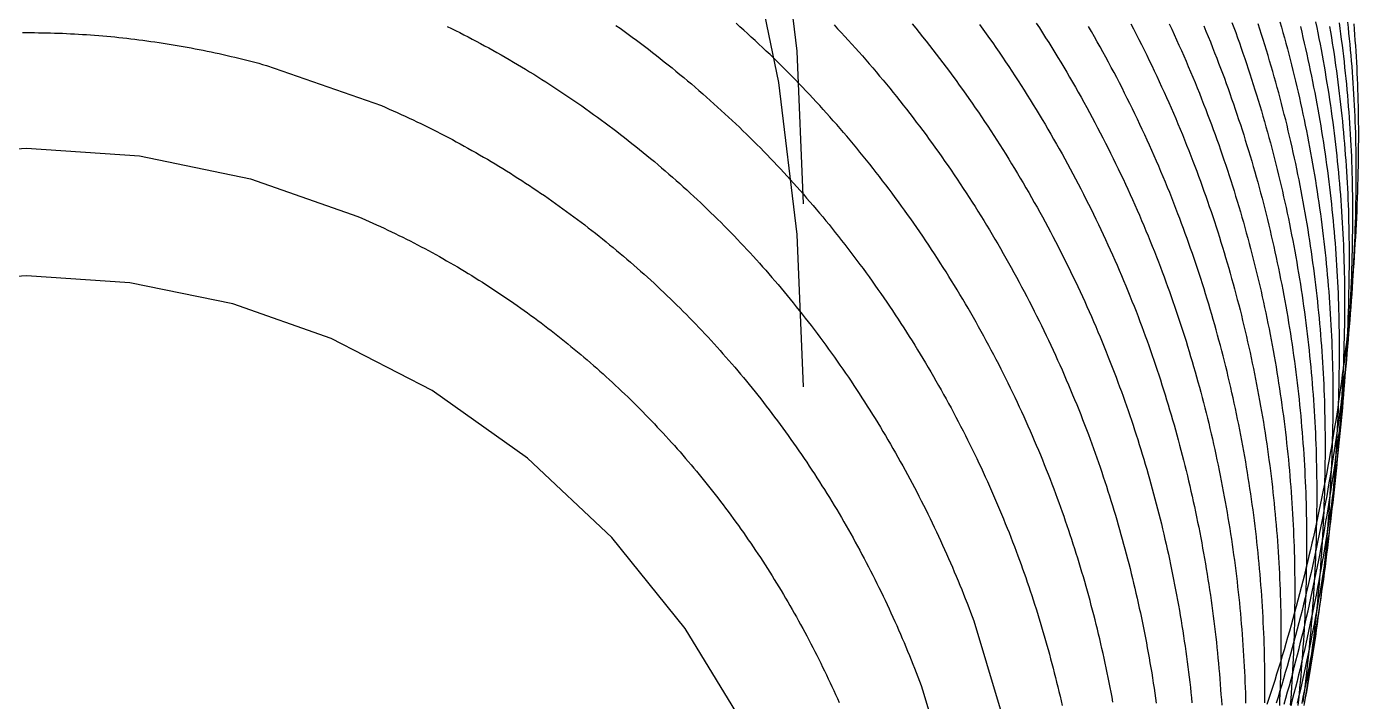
# Model space of a CAD drawing. Extents: x -772 to 772, y -315 to 2086.
# Drawn here: x 0 to 772, y 481 to 872 of the extents above; entities that cross this region are included whole.
import ezdxf

# ---------------------------------------------------------------- set-up
doc = ezdxf.new("R2010")
doc.units = 0

msp = doc.modelspace()

# ---------------------------------------------------------------- linework, layer by layer
at = {"layer": 'LAY0', "color": 2}
for points in [[(435.767, 946.285), (446.442, 858.174), (450, 769.754)], [(418.404, 924.359), (435.768, 840.083), (446.442, 751.972), (450, 663.555)], [(243.786, 872.599), (246.192, 871.412), (248.597, 870.211), (251.001, 868.996), (253.403, 867.767), (255.805, 866.525), (258.204, 865.269), (260.602, 864), (262.998, 862.716), (265.391, 861.42), (267.783, 860.11), (270.171, 858.787), (272.558, 857.45), (274.941, 856.1), (277.321, 854.738), (279.698, 853.362), (282.071, 851.973), (284.441, 850.571), (286.807, 849.157), (289.17, 847.73), (291.528, 846.29), (293.881, 844.838), (296.231, 843.374), (298.575, 841.897), (300.915, 840.408), (303.25, 838.907), (305.58, 837.394), (307.904, 835.869), (310.223, 834.332), (312.536, 832.783), (314.843, 831.223), (317.144, 829.652), (319.439, 828.069), (321.728, 826.475), (324.01, 824.869), (326.285, 823.253), (328.554, 821.626), (330.815, 819.988), (333.069, 818.339), (335.316, 816.68), (337.555, 815.011), (339.787, 813.331), (342.011, 811.641), (344.227, 809.941), (346.434, 808.231), (348.633, 806.511), (350.824, 804.782), (353.006, 803.043), (355.18, 801.295), (357.344, 799.538), (359.499, 797.771), (361.645, 795.996), (363.782, 794.212), (365.909, 792.419), (368.027, 790.618), (370.135, 788.808), (372.232, 786.99), (374.32, 785.164), (376.398, 783.33), (378.465, 781.489), (380.522, 779.639), (382.568, 777.782), (384.603, 775.918), (386.628, 774.047), (388.641, 772.168), (390.643, 770.283), (392.635, 768.391), (394.614, 766.492), (396.583, 764.587), (398.539, 762.676), (400.485, 760.758), (402.418, 758.835), (404.339, 756.906), (406.249, 754.971), (408.146, 753.03), (410.031, 751.084), (411.903, 749.133), (413.764, 747.177), (415.611, 745.216), (417.447, 743.251), (419.273, 741.276), (421.095, 739.288), (422.912, 737.287), (424.724, 735.272), (426.532, 733.244), (428.335, 731.203), (430.133, 729.149), (431.925, 727.081), (433.712, 725.001), (435.494, 722.909), (437.269, 720.803), (439.039, 718.685), (440.803, 716.555), (442.561, 714.413), (444.313, 712.258), (446.058, 710.092), (447.797, 707.913), (449.529, 705.723), (451.254, 703.522), (452.972, 701.309), (454.683, 699.084), (456.387, 696.849), (458.084, 694.602), (459.773, 692.345), (461.454, 690.077), (463.128, 687.798), (464.794, 685.509), (466.451, 683.21), (468.101, 680.901), (469.742, 678.581), (471.375, 676.252), (472.999, 673.913), (474.615, 671.565), (476.221, 669.208), (477.819, 666.841), (479.408, 664.465), (480.988, 662.081), (482.558, 659.688), (484.119, 657.286), (485.67, 654.876), (487.212, 652.458), (488.744, 650.032), (490.266, 647.599), (491.778, 645.157), (493.28, 642.709), (494.771, 640.253), (496.253, 637.79), (497.724, 635.32), (499.184, 632.843), (500.634, 630.36), (502.073, 627.871), (503.501, 625.375), (504.918, 622.874), (506.324, 620.366), (507.719, 617.853), (509.103, 615.335), (510.475, 612.812), (511.836, 610.283), (513.185, 607.75), (514.523, 605.212), (515.849, 602.67), (517.164, 600.123), (518.466, 597.572), (519.757, 595.018), (521.035, 592.459), (522.302, 589.898), (523.556, 587.332), (524.798, 584.764), (526.028, 582.193), (527.245, 579.619), (528.45, 577.043), (529.643, 574.464), (530.823, 571.884), (531.99, 569.301), (533.145, 566.716), (534.286, 564.13), (535.416, 561.543), (536.532, 558.954), (537.635, 556.364), (538.725, 553.774), (539.803, 551.182), (540.867, 548.591), (541.918, 545.999), (542.957, 543.407), (543.982, 540.815), (544.993, 538.224), (545.992, 535.633), (546.977, 533.043), (547.949, 530.453), (548.908, 527.865), (571.616, 452.44)], [(341.557, 873.23), (343.933, 871.534), (346.302, 869.826), (348.663, 868.108), (351.016, 866.378), (353.361, 864.638), (355.698, 862.887), (358.027, 861.126), (360.347, 859.354), (362.659, 857.572), (364.962, 855.78), (367.255, 853.978), (369.54, 852.167), (371.815, 850.345), (374.081, 848.515), (376.337, 846.675), (378.583, 844.825), (380.82, 842.967), (383.046, 841.1), (385.262, 839.224), (387.467, 837.339), (389.662, 835.446), (391.846, 833.545), (394.019, 831.636), (396.182, 829.718), (398.333, 827.793), (400.472, 825.86), (402.601, 823.92), (404.717, 821.973), (406.822, 820.018), (408.915, 818.056), (410.996, 816.088), (413.066, 814.113), (415.122, 812.131), (417.167, 810.143), (419.199, 808.149), (421.218, 806.149), (423.225, 804.143), (425.219, 802.131), (427.199, 800.114), (429.167, 798.091), (431.122, 796.064), (433.063, 794.031), (434.991, 791.993), (436.906, 789.951), (438.816, 787.894), (440.722, 785.823), (442.623, 783.738), (444.52, 781.639), (446.411, 779.526), (448.298, 777.399), (450.179, 775.259), (452.055, 773.104), (453.925, 770.937), (455.79, 768.756), (457.649, 766.561), (459.501, 764.354), (461.348, 762.134), (463.188, 759.901), (465.022, 757.655), (466.849, 755.397), (468.67, 753.126), (470.483, 750.843), (472.29, 748.548), (474.089, 746.241), (475.881, 743.922), (477.665, 741.591), (479.442, 739.249), (481.211, 736.896), (482.971, 734.531), (484.724, 732.155), (486.469, 729.769), (488.205, 727.372), (489.933, 724.964), (491.652, 722.546), (493.362, 720.117), (495.063, 717.679), (496.756, 715.231), (498.439, 712.773), (500.112, 710.305), (501.776, 707.828), (503.431, 705.342), (505.076, 702.847), (506.711, 700.344), (508.336, 697.831), (509.95, 695.311), (511.555, 692.782), (513.149, 690.245), (514.733, 687.7), (516.306, 685.147), (517.868, 682.587), (519.42, 680.02), (520.96, 677.446), (522.489, 674.865), (524.008, 672.277), (525.514, 669.682), (527.01, 667.082), (528.494, 664.475), (529.966, 661.862), (531.427, 659.244), (532.875, 656.62), (534.312, 653.991), (535.737, 651.357), (537.15, 648.718), (538.55, 646.074), (539.938, 643.426), (541.314, 640.773), (542.677, 638.117), (544.027, 635.456), (545.365, 632.792), (546.69, 630.125), (548.003, 627.454), (549.302, 624.78), (550.589, 622.103), (551.862, 619.424), (553.122, 616.742), (554.37, 614.058), (555.603, 611.372), (556.824, 608.685), (558.031, 605.995), (559.225, 603.304), (560.405, 600.612), (561.571, 597.919), (562.724, 595.226), (563.864, 592.531), (564.989, 589.837), (566.101, 587.142), (567.199, 584.447), (568.283, 581.752), (569.354, 579.058), (570.41, 576.364), (571.452, 573.671), (572.481, 570.979), (573.495, 568.288), (574.495, 565.599), (575.417, 563.088), (576.331, 560.569), (577.236, 558.041), (578.132, 555.504), (579.02, 552.959), (579.9, 550.406), (580.771, 547.845), (581.633, 545.275), (582.486, 542.698), (583.33, 540.113), (584.166, 537.521), (584.992, 534.922), (585.81, 532.315), (586.618, 529.7), (587.417, 527.079), (588.206, 524.451), (588.986, 521.817), (589.757, 519.176), (590.519, 516.528), (591.27, 513.874), (592.013, 511.214), (592.745, 508.548), (593.468, 505.877), (594.181, 503.199), (594.884, 500.516), (595.578, 497.828), (596.261, 495.134), (596.935, 492.436), (597.598, 489.732), (598.252, 487.024), (598.895, 484.311), (599.528, 481.594), (600.151, 478.873)], [(629.581, 480.849), (629.056, 483.682), (628.52, 486.514), (627.974, 489.342), (627.416, 492.168), (626.847, 494.991), (626.267, 497.811), (625.676, 500.628), (625.074, 503.441), (624.462, 506.251), (623.839, 509.058), (623.204, 511.861), (622.559, 514.66), (621.904, 517.455), (621.237, 520.246), (620.56, 523.033), (619.872, 525.816), (619.174, 528.594), (618.465, 531.368), (617.746, 534.137), (617.016, 536.902), (616.276, 539.661), (615.525, 542.416), (614.764, 545.165), (613.993, 547.91), (613.212, 550.649), (612.42, 553.382), (611.618, 556.11), (610.806, 558.832), (609.984, 561.548), (609.152, 564.259), (608.31, 566.963), (607.459, 569.661), (606.597, 572.353), (605.725, 575.038), (604.844, 577.718), (603.953, 580.39), (603.053, 583.056), (602.143, 585.715), (601.223, 588.367), (600.294, 591.012), (599.356, 593.649), (598.408, 596.28), (597.451, 598.903), (596.485, 601.519), (595.434, 604.326), (594.37, 607.132), (593.292, 609.938), (592.2, 612.743), (591.095, 615.547), (589.975, 618.35), (588.842, 621.152), (587.695, 623.953), (586.534, 626.752), (585.36, 629.55), (584.172, 632.345), (582.97, 635.139), (581.755, 637.93), (580.526, 640.719), (579.284, 643.505), (578.029, 646.289), (576.76, 649.07), (575.478, 651.848), (574.183, 654.622), (572.875, 657.393), (571.553, 660.161), (570.219, 662.924), (568.871, 665.684), (567.511, 668.44), (566.137, 671.191), (564.751, 673.938), (563.352, 676.68), (561.941, 679.418), (560.517, 682.15), (559.08, 684.878), (557.632, 687.6), (556.17, 690.316), (554.697, 693.027), (553.211, 695.733), (551.713, 698.432), (550.203, 701.125), (548.681, 703.812), (547.147, 706.492), (545.602, 709.166), (544.045, 711.833), (542.476, 714.492), (540.896, 717.145), (539.304, 719.791), (537.701, 722.429), (536.087, 725.059), (534.462, 727.682), (532.825, 730.296), (531.178, 732.903), (529.52, 735.501), (527.851, 738.091), (526.172, 740.672), (524.482, 743.245), (522.782, 745.809), (521.071, 748.363), (519.35, 750.909), (517.62, 753.445), (515.879, 755.972), (514.128, 758.489), (512.368, 760.997), (510.598, 763.494), (508.818, 765.982), (507.029, 768.459), (505.231, 770.926), (503.424, 773.382), (501.608, 775.828), (499.782, 778.264), (497.948, 780.688), (496.106, 783.101), (494.254, 785.503), (492.395, 787.894), (490.527, 790.274), (488.651, 792.642), (486.766, 794.998), (484.874, 797.343), (482.974, 799.676), (481.067, 801.996), (479.152, 804.305), (477.229, 806.601), (475.299, 808.886), (473.362, 811.157), (471.419, 813.416), (469.468, 815.663), (467.51, 817.896), (465.546, 820.117), (463.575, 822.325), (461.598, 824.519), (459.615, 826.701), (457.625, 828.869), (455.63, 831.023), (453.629, 833.165), (451.619, 835.296), (449.596, 837.421), (447.56, 839.54), (445.512, 841.653), (443.451, 843.759), (441.379, 845.858), (439.294, 847.95), (437.197, 850.035), (435.088, 852.113), (432.967, 854.183), (430.834, 856.246), (428.689, 858.302), (426.533, 860.349), (424.366, 862.389), (422.187, 864.421), (419.997, 866.445), (417.796, 868.46), (415.583, 870.467), (413.36, 872.465), (411.126, 874.455)], [(467.947, 873.483), (470.019, 871.28), (472.085, 869.065), (474.144, 866.836), (476.196, 864.594), (478.241, 862.339), (480.279, 860.071), (482.309, 857.79), (484.333, 855.497), (486.349, 853.191), (488.357, 850.873), (490.358, 848.542), (492.35, 846.2), (494.335, 843.844), (496.312, 841.477), (498.281, 839.098), (500.241, 836.707), (502.193, 834.304), (504.136, 831.89), (506.071, 829.464), (507.997, 827.026), (509.914, 824.578), (511.822, 822.118), (513.721, 819.647), (515.611, 817.165), (517.492, 814.672), (519.363, 812.169), (521.225, 809.654), (523.077, 807.13), (524.919, 804.595), (526.751, 802.05), (528.574, 799.494), (530.386, 796.929), (532.188, 794.354), (533.98, 791.769), (535.762, 789.175), (537.533, 786.571), (539.293, 783.958), (541.043, 781.336), (542.782, 778.704), (544.51, 776.064), (546.227, 773.415), (547.934, 770.757), (549.629, 768.091), (551.312, 765.416), (552.985, 762.733), (554.646, 760.043), (556.295, 757.344), (557.933, 754.637), (559.56, 751.923), (561.174, 749.201), (562.777, 746.472), (564.368, 743.736), (565.946, 740.993), (567.513, 738.243), (569.067, 735.486), (570.61, 732.722), (572.14, 729.952), (573.657, 727.176), (575.162, 724.394), (576.655, 721.605), (578.135, 718.811), (579.602, 716.011), (581.057, 713.206), (582.498, 710.395), (583.927, 707.579), (585.343, 704.757), (586.746, 701.931), (588.136, 699.1), (589.513, 696.265), (590.877, 693.425), (592.227, 690.581), (593.564, 687.732), (594.888, 684.88), (596.199, 682.024), (597.496, 679.164), (598.779, 676.301), (600.049, 673.434), (601.306, 670.564), (602.549, 667.691), (603.778, 664.815), (604.993, 661.937), (606.195, 659.055), (607.383, 656.172), (608.558, 653.286), (609.718, 650.398), (610.865, 647.508), (611.997, 644.616), (613.116, 641.723), (614.221, 638.828), (615.312, 635.932), (616.313, 633.239), (617.305, 630.539), (618.286, 627.833), (619.258, 625.12), (620.22, 622.4), (621.172, 619.674), (622.114, 616.941), (623.045, 614.202), (623.967, 611.457), (624.878, 608.705), (625.779, 605.948), (626.67, 603.184), (627.55, 600.415), (628.42, 597.64), (629.279, 594.86), (630.128, 592.074), (630.967, 589.282), (631.795, 586.485), (632.612, 583.683), (633.418, 580.875), (634.214, 578.063), (634.999, 575.246), (635.774, 572.424), (636.537, 569.597), (637.29, 566.765), (638.032, 563.929), (638.763, 561.089), (639.482, 558.244), (640.191, 555.395), (640.889, 552.542), (641.576, 549.685), (642.251, 546.824), (642.916, 543.959), (643.569, 541.09), (644.211, 538.218), (644.842, 535.343), (645.462, 532.464), (646.07, 529.582), (646.667, 526.697), (647.253, 523.808), (647.827, 520.917), (648.39, 518.023), (648.942, 515.127), (649.482, 512.227), (650.01, 509.326), (650.528, 506.422), (651.033, 503.515), (651.527, 500.607), (652.01, 497.696), (652.481, 494.784), (652.941, 491.87), (653.389, 488.954), (653.825, 486.036), (654.25, 483.118), (654.663, 480.197)], [(513.276, 874.02), (515.279, 871.568), (517.273, 869.104), (519.258, 866.627), (521.235, 864.139), (523.203, 861.639), (525.162, 859.127), (527.112, 856.603), (529.053, 854.068), (530.984, 851.522), (532.906, 848.964), (534.819, 846.395), (536.721, 843.816), (538.614, 841.226), (540.497, 838.625), (542.37, 836.013), (544.232, 833.392), (546.084, 830.76), (547.926, 828.118), (549.757, 825.466), (551.578, 822.805), (553.387, 820.133), (555.186, 817.453), (556.974, 814.763), (558.751, 812.064), (560.516, 809.356), (562.27, 806.639), (564.013, 803.914), (565.744, 801.18), (567.464, 798.437), (569.172, 795.687), (570.868, 792.928), (572.552, 790.162), (574.224, 787.388), (575.883, 784.606), (577.531, 781.818), (579.166, 779.021), (580.789, 776.218), (582.399, 773.408), (583.997, 770.592), (585.582, 767.769), (587.155, 764.939), (588.714, 762.103), (590.26, 759.262), (591.794, 756.414), (593.314, 753.561), (594.822, 750.702), (596.315, 747.839), (597.796, 744.969), (599.263, 742.095), (600.717, 739.217), (602.157, 736.333), (603.584, 733.445), (604.997, 730.553), (606.396, 727.657), (607.782, 724.757), (609.153, 721.853), (610.511, 718.945), (611.855, 716.035), (613.184, 713.121), (614.5, 710.204), (615.801, 707.284), (617.088, 704.361), (618.361, 701.436), (619.62, 698.509), (620.865, 695.579), (622.095, 692.647), (623.31, 689.714), (624.512, 686.779), (625.698, 683.843), (626.871, 680.905), (628.028, 677.966), (629.171, 675.026), (630.3, 672.086), (631.414, 669.145), (632.437, 666.406), (633.451, 663.66), (634.456, 660.906), (635.45, 658.145), (636.434, 655.377), (637.408, 652.601), (638.372, 649.818), (639.326, 647.029), (640.269, 644.232), (641.203, 641.429), (642.126, 638.619), (643.038, 635.802), (643.94, 632.979), (644.832, 630.15), (645.713, 627.314), (646.583, 624.472), (647.443, 621.625), (648.292, 618.771), (649.13, 615.912), (649.957, 613.047), (650.774, 610.176), (651.579, 607.3), (652.374, 604.419), (653.157, 601.533), (653.93, 598.642), (654.691, 595.745), (655.441, 592.844), (656.18, 589.939), (656.908, 587.028), (657.625, 584.114), (658.33, 581.195), (659.024, 578.272), (659.707, 575.344), (660.378, 572.413), (661.038, 569.478), (661.686, 566.54), (662.322, 563.598), (662.948, 560.652), (663.561, 557.703), (664.163, 554.751), (664.753, 551.796), (665.332, 548.839), (665.899, 545.878), (666.454, 542.915), (666.998, 539.949), (667.529, 536.981), (668.049, 534.01), (668.558, 531.038), (669.054, 528.063), (669.538, 525.087), (670.011, 522.109), (670.471, 519.129), (670.92, 516.148), (671.357, 513.165), (671.782, 510.181), (672.195, 507.196), (672.596, 504.211), (672.985, 501.224), (673.362, 498.237), (673.727, 495.249), (674.08, 492.261), (674.421, 489.272), (674.75, 486.283), (675.066, 483.295), (675.371, 480.306)], [(552.292, 873.696), (554.209, 871.036), (556.115, 868.367), (558.011, 865.686), (559.896, 862.996), (561.771, 860.295), (563.635, 857.584), (565.487, 854.863), (567.329, 852.133), (569.16, 849.393), (570.979, 846.644), (572.786, 843.886), (574.582, 841.119), (576.367, 838.343), (578.139, 835.559), (579.9, 832.766), (581.649, 829.965), (583.385, 827.156), (585.109, 824.339), (586.821, 821.514), (588.52, 818.682), (590.207, 815.843), (591.881, 812.996), (593.542, 810.143), (595.19, 807.283), (596.826, 804.416), (598.448, 801.543), (600.057, 798.664), (601.652, 795.779), (603.234, 792.888), (604.803, 789.991), (606.358, 787.089), (607.9, 784.182), (609.428, 781.269), (610.942, 778.352), (612.442, 775.431), (613.928, 772.505), (615.4, 769.574), (616.857, 766.64), (618.301, 763.702), (619.73, 760.76), (621.145, 757.815), (622.546, 754.866), (623.932, 751.914), (625.303, 748.96), (626.66, 746.003), (628.002, 743.043), (629.33, 740.081), (630.643, 737.117), (631.94, 734.151), (633.223, 731.184), (634.491, 728.215), (635.744, 725.244), (636.982, 722.273), (638.205, 719.3), (639.413, 716.327), (640.606, 713.353), (641.783, 710.379), (642.945, 707.405), (644.092, 704.431), (645.224, 701.457), (646.266, 698.682), (647.299, 695.899), (648.322, 693.107), (649.334, 690.307), (650.337, 687.499), (651.33, 684.683), (652.313, 681.86), (653.285, 679.029), (654.247, 676.19), (655.199, 673.344), (656.14, 670.49), (657.071, 667.63), (657.992, 664.762), (658.902, 661.888), (659.801, 659.006), (660.689, 656.118), (661.567, 653.224), (662.434, 650.323), (663.29, 647.416), (664.135, 644.503), (664.969, 641.584), (665.792, 638.659), (666.604, 635.728), (667.405, 632.792), (668.194, 629.85), (668.973, 626.904), (669.74, 623.952), (670.495, 620.994), (671.24, 618.033), (671.972, 615.066), (672.694, 612.095), (673.403, 609.119), (674.102, 606.139), (674.788, 603.155), (675.463, 600.167), (676.126, 597.175), (676.778, 594.18), (677.418, 591.18), (678.046, 588.178), (678.662, 585.172), (679.266, 582.163), (679.858, 579.151), (680.439, 576.136), (681.007, 573.119), (681.563, 570.099), (682.108, 567.076), (682.64, 564.052), (683.16, 561.025), (683.668, 557.996), (684.164, 554.966), (684.648, 551.934), (685.12, 548.9), (685.579, 545.866), (686.027, 542.83), (686.462, 539.793), (686.885, 536.755), (687.295, 533.716), (687.693, 530.677), (688.079, 527.637), (688.453, 524.597), (688.815, 521.557), (689.164, 518.517), (689.501, 515.477), (689.825, 512.437), (690.137, 509.398), (690.437, 506.36), (690.725, 503.322), (691, 500.285), (691.263, 497.249), (691.513, 494.215), (691.751, 491.181), (691.977, 488.15), (692.191, 485.12), (692.392, 482.091), (692.581, 479.065)], [(585.159, 874.551), (586.977, 871.737), (588.782, 868.914), (590.576, 866.083), (592.357, 863.243), (594.126, 860.396), (595.883, 857.54), (597.626, 854.677), (599.357, 851.806), (601.075, 848.928), (602.781, 846.042), (604.473, 843.15), (606.152, 840.251), (607.817, 837.345), (609.47, 834.433), (611.108, 831.515), (612.734, 828.591), (614.345, 825.661), (615.943, 822.725), (617.527, 819.784), (619.097, 816.838), (620.652, 813.886), (622.194, 810.93), (623.722, 807.97), (625.235, 805.005), (626.734, 802.036), (628.218, 799.062), (629.688, 796.085), (631.144, 793.105), (632.584, 790.121), (634.01, 787.133), (635.421, 784.143), (636.817, 781.15), (638.199, 778.154), (639.565, 775.156), (640.916, 772.156), (642.252, 769.154), (643.573, 766.15), (644.879, 763.144), (646.169, 760.137), (647.444, 757.129), (648.704, 754.12), (649.948, 751.11), (651.177, 748.1), (652.39, 745.089), (653.588, 742.077), (654.77, 739.066), (655.937, 736.055), (657.088, 733.045), (658.149, 730.233), (659.2, 727.413), (660.241, 724.585), (661.272, 721.748), (662.293, 718.903), (663.304, 716.05), (664.304, 713.189), (665.294, 710.32), (666.273, 707.444), (667.242, 704.56), (668.201, 701.668), (669.149, 698.769), (670.086, 695.863), (671.012, 692.95), (671.928, 690.03), (672.832, 687.103), (673.726, 684.17), (674.609, 681.23), (675.481, 678.283), (676.341, 675.331), (677.19, 672.372), (678.029, 669.407), (678.855, 666.437), (679.671, 663.461), (680.475, 660.479), (681.268, 657.492), (682.049, 654.5), (682.818, 651.502), (683.576, 648.5), (684.323, 645.493), (685.057, 642.481), (685.78, 639.465), (686.492, 636.444), (687.191, 633.419), (687.878, 630.39), (688.554, 627.357), (689.218, 624.32), (689.869, 621.28), (690.509, 618.236), (691.136, 615.189), (691.752, 612.139), (692.355, 609.086), (692.946, 606.03), (693.525, 602.971), (694.092, 599.91), (694.647, 596.846), (695.189, 593.78), (695.719, 590.712), (696.236, 587.642), (696.742, 584.57), (697.235, 581.497), (697.715, 578.422), (698.183, 575.345), (698.639, 572.268), (699.082, 569.19), (699.513, 566.11), (699.931, 563.031), (700.337, 559.95), (700.73, 556.869), (701.111, 553.788), (701.479, 550.707), (701.835, 547.626), (702.178, 544.545), (702.508, 541.464), (702.826, 538.384), (703.132, 535.305), (703.425, 532.227), (703.705, 529.149), (703.973, 526.073), (704.228, 522.998), (704.471, 519.924), (704.701, 516.852), (704.918, 513.782), (705.123, 510.714), (705.316, 507.647), (705.496, 504.583), (705.663, 501.522), (705.818, 498.462), (705.96, 495.406), (706.09, 492.352), (706.208, 489.301), (706.313, 486.254), (706.405, 483.209), (706.485, 480.168)], [(717.571, 480.448), (717.603, 483.636), (717.621, 486.82), (717.627, 490), (717.621, 493.062), (717.603, 496.128), (717.571, 499.198), (717.528, 502.271), (717.471, 505.347), (717.403, 508.426), (717.321, 511.508), (717.227, 514.592), (717.121, 517.68), (717.002, 520.77), (716.87, 523.863), (716.725, 526.957), (716.568, 530.054), (716.399, 533.153), (716.216, 536.254), (716.021, 539.356), (715.813, 542.461), (715.593, 545.566), (715.359, 548.673), (715.113, 551.781), (714.854, 554.89), (714.583, 558), (714.299, 561.111), (714.002, 564.223), (713.692, 567.335), (713.37, 570.447), (713.035, 573.559), (712.687, 576.672), (712.327, 579.784), (711.953, 582.897), (711.567, 586.008), (711.169, 589.12), (710.758, 592.231), (710.334, 595.341), (709.897, 598.45), (709.448, 601.558), (708.986, 604.665), (708.512, 607.77), (708.024, 610.874), (707.525, 613.977), (707.013, 617.077), (706.488, 620.176), (705.951, 623.273), (705.401, 626.367), (704.839, 629.46), (704.264, 632.549), (703.677, 635.636), (703.078, 638.721), (702.466, 641.802), (701.842, 644.881), (701.206, 647.956), (700.557, 651.028), (699.896, 654.097), (699.223, 657.162), (698.538, 660.223), (697.841, 663.281), (697.131, 666.334), (696.41, 669.384), (695.676, 672.429), (694.931, 675.47), (694.173, 678.506), (693.404, 681.537), (692.623, 684.564), (691.83, 687.586), (691.025, 690.603), (690.209, 693.615), (689.381, 696.621), (688.541, 699.622), (687.69, 702.617), (686.827, 705.607), (685.953, 708.591), (685.068, 711.568), (684.171, 714.54), (683.262, 717.506), (682.343, 720.465), (681.412, 723.418), (680.47, 726.364), (679.518, 729.303), (678.554, 732.236), (677.579, 735.162), (676.593, 738.08), (675.597, 740.992), (674.589, 743.896), (673.571, 746.792), (672.543, 749.682), (671.503, 752.563), (670.454, 755.437), (669.393, 758.303), (668.323, 761.16), (667.242, 764.01), (666.067, 767.068), (664.877, 770.125), (663.671, 773.181), (662.449, 776.237), (661.212, 779.292), (659.96, 782.346), (658.692, 785.399), (657.409, 788.45), (656.111, 791.499), (654.797, 794.547), (653.468, 797.593), (652.124, 800.636), (650.765, 803.677), (649.391, 806.715), (648.001, 809.751), (646.597, 812.783), (645.178, 815.813), (643.744, 818.839), (642.295, 821.862), (640.831, 824.88), (639.353, 827.895), (637.86, 830.906), (636.353, 833.913), (634.831, 836.915), (633.295, 839.912), (631.744, 842.905), (630.18, 845.892), (628.601, 848.874), (627.008, 851.851), (625.401, 854.823), (623.78, 857.788), (622.145, 860.748), (620.497, 863.701), (618.835, 866.648), (617.159, 869.589), (615.47, 872.523)], [(639.913, 874.155), (641.484, 871.135), (643.04, 868.111), (644.581, 865.082), (646.109, 862.048), (647.621, 859.009), (649.119, 855.966), (650.602, 852.918), (652.071, 849.867), (653.524, 846.812), (654.963, 843.753), (656.387, 840.69), (657.795, 837.625), (659.189, 834.556), (660.568, 831.484), (661.931, 828.409), (663.279, 825.332), (664.612, 822.253), (665.93, 819.171), (667.232, 816.087), (668.519, 813.001), (669.79, 809.914), (671.046, 806.825), (672.287, 803.735), (673.512, 800.643), (674.721, 797.551), (675.915, 794.458), (677.011, 791.579), (678.098, 788.692), (679.173, 785.797), (680.238, 782.895), (681.292, 779.985), (682.336, 777.068), (683.368, 774.143), (684.39, 771.212), (685.4, 768.273), (686.4, 765.327), (687.388, 762.374), (688.365, 759.414), (689.331, 756.448), (690.286, 753.475), (691.229, 750.496), (692.161, 747.51), (693.081, 744.518), (693.99, 741.52), (694.888, 738.517), (695.773, 735.507), (696.648, 732.492), (697.51, 729.471), (698.36, 726.444), (699.199, 723.412), (700.026, 720.375), (700.841, 717.333), (701.644, 714.286), (702.435, 711.234), (703.214, 708.178), (703.981, 705.116), (704.736, 702.051), (705.479, 698.981), (706.209, 695.906), (706.928, 692.828), (707.634, 689.746), (708.327, 686.66), (709.009, 683.57), (709.678, 680.477), (710.334, 677.38), (710.979, 674.28), (711.61, 671.176), (712.229, 668.07), (712.836, 664.961), (713.43, 661.849), (714.012, 658.734), (714.581, 655.617), (715.137, 652.498), (715.681, 649.376), (716.212, 646.252), (716.73, 643.126), (717.236, 639.999), (717.729, 636.869), (718.209, 633.738), (718.676, 630.606), (719.131, 627.472), (719.573, 624.337), (720.002, 621.201), (720.418, 618.064), (720.821, 614.927), (721.212, 611.788), (721.59, 608.65), (721.954, 605.51), (722.306, 602.371), (722.646, 599.232), (722.972, 596.092), (723.285, 592.953), (723.586, 589.814), (723.873, 586.675), (724.148, 583.537), (724.41, 580.4), (724.659, 577.263), (724.895, 574.128), (725.118, 570.993), (725.329, 567.86), (725.526, 564.728), (725.711, 561.598), (725.883, 558.469), (726.042, 555.342), (726.188, 552.217), (726.322, 549.094), (726.442, 545.973), (726.55, 542.854), (726.645, 539.737), (726.728, 536.623), (726.797, 533.512), (726.854, 530.404), (726.898, 527.298), (726.93, 524.196), (726.949, 521.096), (726.955, 518), (726.949, 514.744), (726.93, 511.485), (726.898, 508.223), (726.854, 504.958), (726.797, 501.691), (726.728, 498.421), (726.645, 495.148), (726.55, 491.873), (726.442, 488.597), (726.322, 485.318), (726.188, 482.037), (726.042, 478.754)], [(662.182, 874.086), (663.621, 871.003), (665.044, 867.916), (666.452, 864.828), (667.844, 861.736), (669.222, 858.642), (670.583, 855.545), (671.929, 852.446), (673.259, 849.345), (674.574, 846.243), (675.873, 843.139), (677.157, 840.033), (678.424, 836.927), (679.676, 833.819), (680.912, 830.71), (682.132, 827.601), (683.336, 824.491), (684.443, 821.594), (685.54, 818.689), (686.626, 815.775), (687.702, 812.854), (688.766, 809.925), (689.82, 806.988), (690.863, 804.043), (691.895, 801.091), (692.916, 798.132), (693.926, 795.166), (694.924, 792.192), (695.911, 789.211), (696.887, 786.224), (697.852, 783.229), (698.805, 780.228), (699.747, 777.221), (700.677, 774.207), (701.596, 771.186), (702.503, 768.16), (703.398, 765.128), (704.282, 762.09), (705.154, 759.046), (706.014, 755.996), (706.862, 752.941), (707.698, 749.88), (708.522, 746.815), (709.334, 743.744), (710.134, 740.668), (710.921, 737.587), (711.697, 734.502), (712.46, 731.412), (713.211, 728.318), (713.95, 725.219), (714.677, 722.116), (715.391, 719.009), (716.092, 715.898), (716.782, 712.784), (717.458, 709.666), (718.123, 706.544), (718.774, 703.419), (719.413, 700.291), (720.04, 697.16), (720.653, 694.026), (721.254, 690.889), (721.843, 687.749), (722.418, 684.607), (722.981, 681.462), (723.531, 678.316), (724.068, 675.167), (724.593, 672.016), (725.104, 668.863), (725.603, 665.709), (726.089, 662.553), (726.562, 659.396), (727.022, 656.238), (727.469, 653.078), (727.903, 649.918), (728.324, 646.757), (728.732, 643.595), (729.127, 640.432), (729.509, 637.269), (729.878, 634.106), (730.234, 630.943), (730.577, 627.78), (730.907, 624.617), (731.224, 621.454), (731.528, 618.292), (731.819, 615.13), (732.097, 611.969), (732.362, 608.809), (732.614, 605.65), (732.853, 602.492), (733.079, 599.335), (733.292, 596.18), (733.492, 593.026), (733.678, 589.874), (733.852, 586.724), (734.013, 583.576), (734.161, 580.43), (734.296, 577.286), (734.418, 574.144), (734.527, 571.005), (734.623, 567.869), (734.707, 564.735), (734.777, 561.605), (734.835, 558.477), (734.879, 555.353), (734.911, 552.232), (734.93, 549.114), (734.937, 546), (734.93, 542.689), (734.911, 539.375), (734.879, 536.058), (734.835, 532.737), (734.777, 529.413), (734.707, 526.086), (734.623, 522.756), (734.527, 519.423), (734.418, 516.087), (734.296, 512.749), (734.161, 509.409), (734.013, 506.067), (733.853, 502.722), (733.679, 499.375), (733.492, 496.027), (733.292, 492.677), (733.08, 489.326), (732.854, 485.973), (732.615, 482.618), (732.363, 479.263)], [(682.186, 872.988), (683.481, 869.863), (684.761, 866.736), (686.025, 863.608), (687.272, 860.479), (688.504, 857.35), (689.72, 854.22), (690.838, 851.304), (691.945, 848.38), (693.042, 845.448), (694.128, 842.508), (695.203, 839.56), (696.266, 836.604), (697.319, 833.641), (698.361, 830.67), (699.391, 827.692), (700.411, 824.707), (701.419, 821.715), (702.415, 818.715), (703.401, 815.709), (704.374, 812.696), (705.337, 809.676), (706.287, 806.649), (707.226, 803.617), (708.154, 800.578), (709.069, 797.533), (709.973, 794.482), (710.865, 791.424), (711.745, 788.362), (712.613, 785.293), (713.468, 782.219), (714.312, 779.14), (715.144, 776.055), (715.964, 772.966), (716.771, 769.871), (717.566, 766.772), (718.349, 763.667), (719.119, 760.559), (719.877, 757.445), (720.623, 754.328), (721.356, 751.206), (722.077, 748.08), (722.785, 744.95), (723.481, 741.817), (724.164, 738.68), (724.834, 735.539), (725.492, 732.395), (726.136, 729.248), (726.769, 726.098), (727.388, 722.945), (727.995, 719.789), (728.588, 716.63), (729.169, 713.469), (729.737, 710.305), (730.292, 707.139), (730.834, 703.971), (731.364, 700.801), (731.88, 697.63), (732.383, 694.456), (732.873, 691.281), (733.351, 688.105), (733.815, 684.927), (734.266, 681.749), (734.704, 678.569), (735.129, 675.388), (735.541, 672.207), (735.94, 669.025), (736.325, 665.843), (736.698, 662.66), (737.057, 659.478), (737.403, 656.295), (737.736, 653.112), (738.056, 649.93), (738.363, 646.748), (738.657, 643.567), (738.937, 640.386), (739.205, 637.207), (739.459, 634.028), (739.7, 630.85), (739.928, 627.674), (740.143, 624.499), (740.344, 621.326), (740.533, 618.154), (740.708, 614.984), (740.871, 611.816), (741.02, 608.65), (741.156, 605.486), (741.279, 602.325), (741.39, 599.166), (741.487, 596.01), (741.571, 592.856), (741.642, 589.705), (741.7, 586.558), (741.745, 583.413), (741.777, 580.272), (741.797, 577.134), (741.803, 574), (741.797, 570.63), (741.777, 567.257), (741.745, 563.88), (741.7, 560.5), (741.642, 557.117), (741.571, 553.73), (741.487, 550.341), (741.39, 546.949), (741.279, 543.554), (741.156, 540.157), (741.02, 536.758), (740.871, 533.356), (740.709, 529.952), (740.533, 526.546), (740.345, 523.139), (740.143, 519.729), (739.928, 516.319), (739.701, 512.906), (739.46, 509.493), (739.205, 506.079), (738.938, 502.663), (738.658, 499.247), (738.364, 495.83), (738.058, 492.413), (737.738, 488.995), (737.405, 485.577), (737.059, 482.159), (736.7, 478.741)], [(698.523, 874.918), (699.616, 871.964), (700.699, 869.002), (701.77, 866.032), (702.83, 863.054), (703.88, 860.069), (704.918, 857.076), (705.944, 854.075), (706.96, 851.068), (707.964, 848.053), (708.957, 845.031), (709.938, 842.001), (710.907, 838.966), (711.865, 835.923), (712.811, 832.874), (713.746, 829.818), (714.668, 826.757), (715.579, 823.689), (716.478, 820.615), (717.365, 817.535), (718.239, 814.449), (719.102, 811.358), (719.953, 808.261), (720.791, 805.159), (721.617, 802.051), (722.431, 798.939), (723.233, 795.821), (724.022, 792.699), (724.799, 789.572), (725.563, 786.44), (726.315, 783.305), (727.054, 780.165), (727.781, 777.02), (728.495, 773.872), (729.196, 770.72), (729.885, 767.564), (730.56, 764.405), (731.224, 761.243), (731.874, 758.077), (732.511, 754.908), (733.136, 751.736), (733.748, 748.561), (734.346, 745.384), (734.932, 742.204), (735.505, 739.021), (736.065, 735.837), (736.612, 732.65), (737.145, 729.462), (737.666, 726.271), (738.174, 723.079), (738.668, 719.886), (739.149, 716.691), (739.617, 713.495), (740.072, 710.298), (740.514, 707.099), (740.943, 703.901), (741.358, 700.701), (741.76, 697.501), (742.149, 694.301), (742.525, 691.1), (742.887, 687.9), (743.236, 684.7), (743.572, 681.499), (743.895, 678.3), (744.204, 675.1), (744.501, 671.902), (744.783, 668.704), (745.053, 665.508), (745.309, 662.312), (745.553, 659.118), (745.782, 655.925), (745.999, 652.734), (746.202, 649.544), (746.393, 646.356), (746.569, 643.171), (746.733, 639.987), (746.884, 636.806), (747.021, 633.627), (747.145, 630.45), (747.256, 627.276), (747.354, 624.105), (747.439, 620.938), (747.511, 617.773), (747.569, 614.611), (747.615, 611.453), (747.647, 608.298), (747.667, 605.147), (747.673, 602), (747.667, 598.581), (747.647, 595.158), (747.615, 591.731), (747.569, 588.3), (747.511, 584.866), (747.439, 581.428), (747.354, 577.986), (747.256, 574.541), (747.145, 571.093), (747.021, 567.641), (746.884, 564.187), (746.733, 560.73), (746.569, 557.271), (746.392, 553.809), (746.202, 550.346), (745.999, 546.88), (745.782, 543.412), (745.552, 539.942), (745.309, 536.471), (745.053, 532.998), (744.783, 529.524), (744.5, 526.049), (744.204, 522.573), (743.894, 519.096), (743.572, 515.619), (743.236, 512.141), (742.886, 508.663), (742.524, 505.184), (742.148, 501.706), (741.759, 498.228), (741.357, 494.75), (740.941, 491.273), (740.512, 487.796), (740.071, 484.32), (739.615, 480.845)], [(740.453, 478.787), (741.016, 482.301), (741.566, 485.817), (742.104, 489.335), (742.628, 492.855), (743.138, 496.377), (743.636, 499.9), (744.121, 503.425), (744.592, 506.952), (745.05, 510.479), (745.494, 514.008), (745.926, 517.538), (746.344, 521.068), (746.748, 524.599), (747.14, 528.13), (747.518, 531.661), (747.883, 535.193), (748.234, 538.724), (748.572, 542.256), (748.897, 545.786), (749.209, 549.317), (749.507, 552.846), (749.791, 556.375), (750.063, 559.903), (750.321, 563.429), (750.566, 566.954), (750.797, 570.478), (751.015, 574), (751.22, 577.52), (751.411, 581.038), (751.589, 584.554), (751.754, 588.068), (751.905, 591.579), (752.044, 595.088), (752.169, 598.594), (752.28, 602.097), (752.379, 605.597), (752.464, 609.094), (752.536, 612.588), (752.595, 616.078), (752.641, 619.564), (752.674, 623.047), (752.693, 626.525), (752.7, 630), (752.693, 633.163), (752.674, 636.329), (752.641, 639.499), (752.595, 642.673), (752.536, 645.85), (752.464, 649.03), (752.379, 652.213), (752.28, 655.399), (752.169, 658.587), (752.044, 661.779), (751.905, 664.973), (751.754, 668.169), (751.589, 671.367), (751.411, 674.568), (751.22, 677.77), (751.015, 680.974), (750.797, 684.18), (750.566, 687.388), (750.321, 690.596), (750.063, 693.806), (749.791, 697.017), (749.507, 700.229), (749.209, 703.442), (748.897, 706.656), (748.572, 709.869), (748.234, 713.084), (747.883, 716.298), (747.518, 719.513), (747.14, 722.727), (746.748, 725.942), (746.344, 729.156), (745.926, 732.369), (745.494, 735.582), (745.05, 738.794), (744.592, 742.005), (744.121, 745.215), (743.636, 748.423), (743.138, 751.631), (742.628, 754.836), (742.104, 758.041), (741.566, 761.243), (741.016, 764.443), (740.453, 767.641), (739.876, 770.837), (739.286, 774.031), (738.684, 777.222), (738.068, 780.41), (737.439, 783.596), (736.798, 786.778), (736.143, 789.958), (735.476, 793.134), (734.795, 796.307), (734.102, 799.476), (733.396, 802.641), (732.678, 805.803), (731.946, 808.961), (731.202, 812.114), (730.445, 815.264), (729.676, 818.409), (728.894, 821.549), (728.1, 824.685), (727.293, 827.816), (726.473, 830.942), (725.642, 834.063), (724.798, 837.179), (723.941, 840.289), (723.073, 843.394), (722.192, 846.493), (721.299, 849.587), (720.395, 852.674), (719.478, 855.756), (718.549, 858.831), (717.608, 861.901), (716.655, 864.963), (715.691, 868.019), (714.715, 871.069), (713.727, 874.112)], [(769.097, 874.14), (769.362, 870.944), (769.612, 867.749), (769.85, 864.556), (770.073, 861.364), (770.283, 858.173), (770.479, 854.984), (770.662, 851.797), (770.831, 848.612), (770.986, 845.43), (771.128, 842.249), (771.256, 839.071), (771.37, 835.895), (771.471, 832.722), (771.559, 829.552), (771.633, 826.385), (771.693, 823.221), (771.74, 820.06), (771.774, 816.903), (771.794, 813.749), (771.801, 810.598), (771.794, 806.859), (771.774, 803.115), (771.74, 799.367), (771.693, 795.615), (771.633, 791.858), (771.559, 788.098), (771.471, 784.334), (771.37, 780.567), (771.256, 776.796), (771.128, 773.022), (770.986, 769.245), (770.831, 765.465), (770.662, 761.682), (770.479, 757.897), (770.283, 754.109), (770.073, 750.32), (769.849, 746.528), (769.612, 742.734), (769.361, 738.939), (769.096, 735.142), (768.818, 731.344), (768.526, 727.544), (768.22, 723.744), (767.901, 719.943), (767.568, 716.141), (767.221, 712.338), (766.86, 708.536), (766.486, 704.733), (766.098, 700.93), (765.697, 697.128), (765.282, 693.326), (764.853, 689.524), (764.41, 685.723), (763.954, 681.923), (763.485, 678.125), (763.001, 674.327), (762.505, 670.531), (761.994, 666.737), (761.47, 662.944), (760.933, 659.154), (760.382, 655.365), (759.817, 651.579), (759.239, 647.795), (758.648, 644.014), (758.043, 640.236), (757.425, 636.461), (756.793, 632.689), (756.149, 628.92), (755.491, 625.155), (754.819, 621.394), (754.135, 617.637), (753.437, 613.883), (752.726, 610.134), (752.002, 606.389), (751.265, 602.649), (750.515, 598.914), (749.752, 595.183), (748.976, 591.458), (748.187, 587.738), (747.385, 584.023), (746.57, 580.314), (745.743, 576.61), (744.902, 572.913), (744.05, 569.221), (743.184, 565.536), (742.306, 561.857), (741.416, 558.185), (740.513, 554.52), (739.597, 550.861), (738.669, 547.21), (737.729, 543.565), (736.777, 539.928), (735.812, 536.299), (734.836, 532.677), (733.847, 529.063), (732.846, 525.457), (731.833, 521.859), (730.809, 518.27), (729.772, 514.689), (728.724, 511.117), (727.664, 507.553), (726.593, 503.998), (725.51, 500.452), (724.415, 496.916), (723.31, 493.389), (722.192, 489.871), (721.064, 486.363), (719.924, 482.865), (718.773, 479.376)], [(765.444, 875.123), (765.804, 871.901), (766.15, 868.68), (766.483, 865.459), (766.802, 862.239), (767.107, 859.019), (767.398, 855.801), (767.676, 852.583), (767.94, 849.366), (768.191, 846.151), (768.427, 842.937), (768.651, 839.724), (768.86, 836.514), (769.056, 833.305), (769.238, 830.098), (769.407, 826.893), (769.562, 823.69), (769.704, 820.49), (769.831, 817.292), (769.946, 814.098), (770.047, 810.905), (770.134, 807.716), (770.208, 804.53), (770.268, 801.347), (770.315, 798.168), (770.349, 794.992), (770.369, 791.82), (770.375, 788.651), (770.369, 784.93), (770.349, 781.205), (770.315, 777.475), (770.268, 773.742), (770.208, 770.005), (770.134, 766.263), (770.047, 762.519), (769.946, 758.771), (769.831, 755.02), (769.704, 751.265), (769.562, 747.508), (769.407, 743.748), (769.238, 739.985), (769.056, 736.22), (768.86, 732.453), (768.651, 728.684), (768.428, 724.913), (768.191, 721.14), (767.94, 717.365), (767.676, 713.589), (767.399, 709.812), (767.107, 706.034), (766.802, 702.255), (766.483, 698.475), (766.151, 694.694), (765.805, 690.913), (765.445, 687.132), (765.072, 683.351), (764.685, 679.57), (764.284, 675.789), (763.87, 672.009), (763.442, 668.229), (763.001, 664.45), (762.546, 660.672), (762.077, 656.895), (761.595, 653.119), (761.099, 649.345), (760.59, 645.572), (760.067, 641.801), (759.531, 638.033), (758.981, 634.266), (758.418, 630.502), (757.841, 626.74), (757.251, 622.981), (756.648, 619.224), (756.031, 615.471), (755.401, 611.72), (754.758, 607.973), (754.101, 604.23), (753.431, 600.49), (752.748, 596.754), (752.052, 593.022), (751.342, 589.294), (750.62, 585.571), (749.884, 581.852), (749.136, 578.138), (748.374, 574.428), (747.6, 570.724), (746.812, 567.024), (746.012, 563.33), (745.199, 559.641), (744.373, 555.958), (743.535, 552.281), (742.684, 548.61), (741.82, 544.945), (740.943, 541.286), (740.055, 537.634), (739.153, 533.988), (738.239, 530.349), (737.313, 526.717), (736.375, 523.091), (735.424, 519.473), (734.461, 515.863), (733.486, 512.26), (732.499, 508.665), (731.5, 505.077), (730.489, 501.497), (729.466, 497.926), (728.431, 494.363), (727.384, 490.808), (726.326, 487.262), (725.256, 483.724), (724.175, 480.195)], [(726.332, 875.28), (727.218, 872.17), (728.091, 869.054), (728.953, 865.932), (729.801, 862.805), (730.638, 859.673), (731.462, 856.536), (732.273, 853.394), (733.072, 850.247), (733.859, 847.095), (734.632, 843.939), (735.393, 840.778), (736.142, 837.613), (736.877, 834.444), (737.6, 831.271), (738.31, 828.094), (739.007, 824.914), (739.691, 821.73), (740.363, 818.542), (741.021, 815.352), (741.666, 812.158), (742.298, 808.961), (742.918, 805.761), (743.524, 802.559), (744.117, 799.354), (744.696, 796.146), (745.263, 792.937), (745.817, 789.725), (746.357, 786.511), (746.884, 783.296), (747.398, 780.078), (747.898, 776.86), (748.385, 773.639), (748.859, 770.418), (749.319, 767.195), (749.767, 763.972), (750.2, 760.748), (750.621, 757.523), (751.028, 754.297), (751.422, 751.071), (751.802, 747.845), (752.169, 744.619), (752.522, 741.393), (752.862, 738.167), (753.189, 734.941), (753.502, 731.716), (753.802, 728.492), (754.088, 725.268), (754.361, 722.045), (754.62, 718.823), (754.866, 715.603), (755.099, 712.384), (755.318, 709.166), (755.524, 705.95), (755.717, 702.736), (755.896, 699.523), (756.062, 696.313), (756.214, 693.105), (756.353, 689.899), (756.479, 686.696), (756.591, 683.495), (756.69, 680.297), (756.776, 677.102), (756.848, 673.91), (756.908, 670.721), (756.954, 667.536), (756.987, 664.353), (757.006, 661.175), (757.013, 658), (757.006, 654.473), (756.987, 650.941), (756.954, 647.406), (756.908, 643.867), (756.848, 640.324), (756.776, 636.779), (756.69, 633.229), (756.591, 629.677), (756.479, 626.122), (756.353, 622.564), (756.214, 619.003), (756.062, 615.44), (755.896, 611.874), (755.717, 608.306), (755.524, 604.736), (755.319, 601.164), (755.099, 597.591), (754.867, 594.016), (754.621, 590.439), (754.361, 586.861), (754.088, 583.282), (753.802, 579.702), (753.503, 576.121), (753.189, 572.54), (752.863, 568.958), (752.523, 565.376), (752.17, 561.793), (751.803, 558.211), (751.423, 554.628), (751.029, 551.046), (750.622, 547.465), (750.202, 543.884), (749.768, 540.303), (749.321, 536.724), (748.861, 533.146), (748.387, 529.569), (747.9, 525.993), (747.4, 522.419), (746.886, 518.847), (746.36, 515.276), (745.82, 511.708), (745.266, 508.141), (744.7, 504.577), (744.12, 501.016), (743.527, 497.457), (742.921, 493.901), (742.302, 490.348), (741.67, 486.798), (741.025, 483.251), (740.367, 479.708)], [(728.804, 479.564), (729.812, 483.124), (730.809, 486.692), (731.794, 490.268), (732.767, 493.852), (733.727, 497.443), (734.676, 501.042), (735.612, 504.648), (736.536, 508.26), (737.448, 511.88), (738.347, 515.507), (739.234, 519.14), (740.108, 522.779), (740.97, 526.425), (741.819, 530.077), (742.656, 533.734), (743.48, 537.398), (744.291, 541.067), (745.09, 544.742), (745.875, 548.422), (746.648, 552.107), (747.408, 555.797), (748.155, 559.492), (748.888, 563.191), (749.609, 566.895), (750.317, 570.604), (751.012, 574.316), (751.693, 578.033), (752.362, 581.753), (753.017, 585.477), (753.659, 589.204), (754.288, 592.935), (754.903, 596.669), (755.505, 600.405), (756.094, 604.145), (756.669, 607.887), (757.231, 611.632), (757.78, 615.379), (758.315, 619.128), (758.837, 622.879), (759.345, 626.632), (759.839, 630.387), (760.32, 634.143), (760.788, 637.9), (761.242, 641.658), (761.683, 645.417), (762.109, 649.177), (762.523, 652.938), (762.922, 656.699), (763.309, 660.46), (763.681, 664.222), (764.04, 667.983), (764.385, 671.744), (764.717, 675.505), (765.035, 679.265), (765.339, 683.024), (765.63, 686.783), (765.907, 690.54), (766.171, 694.296), (766.42, 698.05), (766.657, 701.803), (766.879, 705.555), (767.088, 709.304), (767.284, 713.051), (767.466, 716.796), (767.634, 720.538), (767.789, 724.278), (767.93, 728.016), (768.057, 731.75), (768.172, 735.481), (768.272, 739.209), (768.359, 742.933), (768.433, 746.654), (768.493, 750.372), (768.54, 754.085), (768.573, 757.794), (768.593, 761.499), (768.6, 765.2), (768.593, 768.383), (768.573, 771.57), (768.54, 774.76), (768.493, 777.954), (768.433, 781.151), (768.359, 784.351), (768.272, 787.554), (768.172, 790.76), (768.057, 793.97), (767.93, 797.181), (767.789, 800.395), (767.634, 803.612), (767.466, 806.831), (767.284, 810.052), (767.088, 813.275), (766.879, 816.499), (766.657, 819.726), (766.42, 822.953), (766.171, 826.183), (765.907, 829.413), (765.63, 832.644), (765.339, 835.877), (765.035, 839.11), (764.717, 842.344), (764.385, 845.579), (764.04, 848.813), (763.681, 852.048), (763.309, 855.283), (762.922, 858.518), (762.523, 861.753), (762.109, 864.988), (761.683, 868.221), (761.242, 871.455), (760.788, 874.687)], [(755.08, 872.658), (755.627, 869.428), (756.161, 866.195), (756.681, 862.961), (757.188, 859.725), (757.681, 856.488), (758.161, 853.249), (758.627, 850.01), (759.08, 846.769), (759.519, 843.528), (759.945, 840.286), (760.357, 837.043), (760.756, 833.801), (761.141, 830.558), (761.512, 827.314), (761.87, 824.072), (762.214, 820.829), (762.545, 817.586), (762.862, 814.345), (763.166, 811.103), (763.456, 807.863), (763.732, 804.624), (763.995, 801.385), (764.244, 798.148), (764.48, 794.913), (764.702, 791.679), (764.91, 788.446), (765.105, 785.216), (765.286, 781.987), (765.454, 778.761), (765.608, 775.536), (765.749, 772.315), (765.876, 769.095), (765.99, 765.879), (766.09, 762.665), (766.177, 759.454), (766.251, 756.247), (766.311, 753.042), (766.357, 749.841), (766.391, 746.643), (766.411, 743.449), (766.417, 740.259), (766.411, 736.596), (766.391, 732.928), (766.358, 729.256), (766.311, 725.58), (766.251, 721.9), (766.177, 718.216), (766.09, 714.528), (765.99, 710.837), (765.876, 707.142), (765.749, 703.444), (765.608, 699.744), (765.454, 696.04), (765.286, 692.334), (765.105, 688.625), (764.91, 684.914), (764.701, 681.201), (764.479, 677.486), (764.244, 673.768), (763.994, 670.05), (763.732, 666.329), (763.455, 662.608), (763.165, 658.885), (762.862, 655.161), (762.544, 651.437), (762.214, 647.712), (761.869, 643.986), (761.511, 640.26), (761.14, 636.534), (760.754, 632.808), (760.356, 629.082), (759.943, 625.356), (759.517, 621.631), (759.078, 617.907), (758.625, 614.184), (758.159, 610.462), (757.679, 606.741), (757.185, 603.021), (756.678, 599.303), (756.158, 595.587), (755.624, 591.873), (755.077, 588.16), (754.516, 584.451), (753.943, 580.743), (753.355, 577.038), (752.755, 573.336), (752.141, 569.637), (751.514, 565.941), (750.873, 562.249), (750.22, 558.56), (749.553, 554.874), (748.873, 551.192), (748.18, 547.515), (747.474, 543.841), (746.755, 540.172), (746.023, 536.507), (745.278, 532.847), (744.521, 529.192), (743.75, 525.542), (742.966, 521.897), (742.17, 518.257), (741.361, 514.623), (740.539, 510.994), (739.705, 507.371), (738.858, 503.755), (737.999, 500.144), (737.127, 496.539), (736.242, 492.942), (735.346, 489.35), (734.437, 485.766), (733.515, 482.188), (732.582, 478.618)], [(746.99, 875.214), (747.654, 872.006), (748.305, 868.795), (748.943, 865.581), (749.568, 862.364), (750.179, 859.145), (750.777, 855.922), (751.362, 852.698), (751.934, 849.471), (752.493, 846.242), (753.038, 843.011), (753.569, 839.778), (754.088, 836.543), (754.593, 833.307), (755.084, 830.07), (755.562, 826.831), (756.027, 823.591), (756.478, 820.35), (756.916, 817.108), (757.34, 813.866), (757.751, 810.623), (758.148, 807.38), (758.532, 804.136), (758.902, 800.892), (759.258, 797.649), (759.602, 794.405), (759.931, 791.162), (760.247, 787.92), (760.55, 784.678), (760.838, 781.437), (761.114, 778.196), (761.376, 774.957), (761.624, 771.719), (761.859, 768.483), (762.08, 765.247), (762.288, 762.014), (762.482, 758.782), (762.663, 755.553), (762.83, 752.325), (762.983, 749.099), (763.124, 745.876), (763.251, 742.656), (763.364, 739.438), (763.464, 736.223), (763.55, 733.01), (763.624, 729.801), (763.683, 726.595), (763.73, 723.392), (763.763, 720.193), (763.783, 716.997), (763.79, 713.805), (763.783, 710.179), (763.763, 706.549), (763.73, 702.916), (763.683, 699.278), (763.624, 695.637), (763.55, 691.992), (763.464, 688.345), (763.364, 684.694), (763.251, 681.04), (763.124, 677.384), (762.983, 673.724), (762.83, 670.063), (762.663, 666.398), (762.482, 662.732), (762.288, 659.064), (762.08, 655.394), (761.859, 651.722), (761.625, 648.048), (761.376, 644.373), (761.115, 640.697), (760.839, 637.02), (760.551, 633.342), (760.248, 629.663), (759.933, 625.983), (759.603, 622.303), (759.26, 618.623), (758.904, 614.942), (758.534, 611.262), (758.151, 607.582), (757.754, 603.902), (757.343, 600.222), (756.919, 596.543), (756.482, 592.865), (756.031, 589.188), (755.567, 585.512), (755.089, 581.837), (754.598, 578.164), (754.093, 574.493), (753.575, 570.823), (753.044, 567.155), (752.499, 563.489), (751.941, 559.825), (751.37, 556.164), (750.785, 552.505), (750.187, 548.849), (749.576, 545.196), (748.951, 541.546), (748.314, 537.899), (747.663, 534.256), (746.999, 530.616), (746.322, 526.979), (745.632, 523.347), (744.929, 519.718), (744.213, 516.094), (743.484, 512.474), (742.742, 508.858), (741.988, 505.247), (741.22, 501.641), (740.44, 498.039), (739.646, 494.443), (738.841, 490.851), (738.022, 487.266), (737.191, 483.685), (736.347, 480.111)], [(738.188, 872.509), (738.953, 869.338), (739.705, 866.163), (740.444, 862.983), (741.17, 859.8), (741.884, 856.612), (742.584, 853.421), (743.272, 850.226), (743.947, 847.028), (744.608, 843.827), (745.257, 840.623), (745.892, 837.415), (746.515, 834.205), (747.124, 830.992), (747.72, 827.776), (748.303, 824.558), (748.872, 821.338), (749.429, 818.115), (749.972, 814.891), (750.501, 811.665), (751.018, 808.437), (751.521, 805.208), (752.01, 801.977), (752.487, 798.745), (752.949, 795.512), (753.399, 792.278), (753.835, 789.043), (754.258, 785.808), (754.667, 782.572), (755.062, 779.336), (755.445, 776.1), (755.813, 772.863), (756.169, 769.627), (756.51, 766.391), (756.839, 763.156), (757.153, 759.92), (757.455, 756.686), (757.743, 753.453), (758.017, 750.22), (758.278, 746.989), (758.525, 743.759), (758.759, 740.53), (758.979, 737.303), (759.186, 734.077), (759.38, 730.854), (759.56, 727.632), (759.726, 724.413), (759.879, 721.196), (760.019, 717.981), (760.145, 714.769), (760.258, 711.56), (760.358, 708.354), (760.444, 705.15), (760.517, 701.95), (760.577, 698.753), (760.623, 695.559), (760.656, 692.369), (760.676, 689.183), (760.682, 686), (760.676, 682.428), (760.656, 678.852), (760.623, 675.271), (760.577, 671.686), (760.517, 668.097), (760.444, 664.504), (760.358, 660.908), (760.258, 657.308), (760.145, 653.704), (760.019, 650.098), (759.879, 646.488), (759.726, 642.875), (759.559, 639.26), (759.379, 635.642), (759.186, 632.022), (758.979, 628.399), (758.758, 624.774), (758.524, 621.148), (758.277, 617.52), (758.016, 613.89), (757.742, 610.259), (757.454, 606.626), (757.152, 602.993), (756.837, 599.359), (756.509, 595.724), (756.167, 592.088), (755.811, 588.452), (755.442, 584.816), (755.06, 581.18), (754.664, 577.544), (754.255, 573.909), (753.832, 570.273), (753.395, 566.639), (752.946, 563.005), (752.483, 559.373), (752.006, 555.741), (751.516, 552.111), (751.013, 548.483), (750.496, 544.856), (749.966, 541.231), (749.423, 537.608), (748.866, 533.988), (748.296, 530.37), (747.713, 526.754), (747.117, 523.141), (746.507, 519.531), (745.885, 515.924), (745.249, 512.321), (744.6, 508.72), (743.938, 505.124), (743.263, 501.531), (742.575, 497.942), (741.874, 494.357), (741.16, 490.777), (740.433, 487.201), (739.694, 483.629), (738.942, 480.062)], [(-2.305, 869.028), (0, 869.033), (2.305, 869.028), (4.6122, 869.012), (6.9215, 868.986), (9.2328, 868.949), (11.5459, 868.902), (13.8609, 868.844), (16.1775, 868.776), (18.4959, 868.697), (20.8157, 868.608), (23.137, 868.508), (25.4597, 868.397), (27.7837, 868.276), (30.1089, 868.144), (32.4351, 868.002), (34.7624, 867.848), (37.0906, 867.685), (39.4197, 867.51), (41.7495, 867.325), (44.0799, 867.13), (46.4109, 866.923), (48.7423, 866.706), (51.0742, 866.478), (53.4063, 866.24), (55.7387, 865.991), (58.0711, 865.731), (60.4036, 865.461), (62.7359, 865.18), (65.0681, 864.888), (67.4001, 864.586), (69.7317, 864.273), (72.0628, 863.95), (74.3935, 863.615), (76.7235, 863.271), (79.0527, 862.915), (81.3812, 862.549), (83.7088, 862.172), (86.0353, 861.785), (88.3608, 861.387), (90.6851, 860.979), (93.0081, 860.56), (95.3298, 860.131), (97.65, 859.691), (99.9687, 859.24), (102.286, 858.779), (104.601, 858.308), (106.915, 857.826), (109.226, 857.333), (111.536, 856.831), (113.843, 856.317), (116.148, 855.794), (118.452, 855.26), (120.752, 854.716), (123.05, 854.161), (125.346, 853.597), (127.639, 853.022), (129.929, 852.436), (132.217, 851.841), (134.502, 851.235), (136.783, 850.62), (139.062, 849.994), (205.568, 826.694), (207.868, 825.705), (210.166, 824.703), (212.464, 823.688), (214.761, 822.66), (217.057, 821.62), (219.351, 820.567), (221.644, 819.501), (223.936, 818.422), (226.225, 817.331), (228.514, 816.226), (230.8, 815.11), (233.084, 813.98), (235.366, 812.839), (237.646, 811.684), (239.923, 810.517), (242.198, 809.338), (244.47, 808.147), (246.74, 806.943), (249.006, 805.726), (251.27, 804.498), (253.53, 803.257), (255.787, 802.004), (258.04, 800.739), (260.29, 799.462), (262.536, 798.173), (264.779, 796.872), (267.017, 795.56), (269.252, 794.235), (271.482, 792.899), (273.708, 791.551), (275.929, 790.191), (278.146, 788.82), (280.358, 787.438), (282.565, 786.044), (284.767, 784.638), (286.965, 783.222), (289.157, 781.794), (291.343, 780.355), (293.525, 778.905), (295.7, 777.444), (297.87, 775.973), (300.034, 774.49), (302.193, 772.997), (304.345, 771.492), (306.491, 769.978), (308.63, 768.453), (310.764, 766.917), (312.89, 765.371), (315.01, 763.815), (317.124, 762.249), (319.23, 760.673), (321.329, 759.087), (323.422, 757.491), (325.507, 755.885), (327.585, 754.269), (329.655, 752.644), (331.718, 751.01), (333.773, 749.365), (335.82, 747.712), (337.86, 746.05), (339.891, 744.378), (341.915, 742.697), (343.93, 741.008), (345.937, 739.309), (347.935, 737.602), (349.925, 735.886), (351.907, 734.162), (353.879, 732.43), (355.843, 730.689), (357.798, 728.94), (359.744, 727.183), (361.681, 725.418), (363.609, 723.645), (365.527, 721.864), (367.437, 720.076), (369.336, 718.28), (371.227, 716.476), (373.107, 714.666), (374.978, 712.848), (376.839, 711.023), (378.69, 709.191), (380.531, 707.353), (382.363, 705.507), (384.184, 703.655), (385.995, 701.797), (387.795, 699.932), (389.585, 698.06), (391.365, 696.183), (393.135, 694.299), (394.893, 692.41), (396.64, 690.517), (398.38, 688.612), (400.116, 686.696), (401.845, 684.769), (403.569, 682.83), (405.287, 680.88), (406.999, 678.918), (408.706, 676.946), (410.406, 674.963), (412.099, 672.969), (413.787, 670.964), (415.468, 668.948), (417.142, 666.921), (418.809, 664.885), (420.47, 662.837), (422.124, 660.779), (423.771, 658.711), (425.411, 656.633), (427.044, 654.545), (428.669, 652.447), (430.287, 650.339), (431.898, 648.221), (433.501, 646.094), (435.096, 643.957), (436.684, 641.811), (438.263, 639.655), (439.835, 637.49), (441.399, 635.316), (442.954, 633.133), (444.501, 630.941), (446.04, 628.741), (447.57, 626.531), (449.092, 624.314), (450.605, 622.088), (452.11, 619.853), (453.605, 617.61), (455.092, 615.36), (456.57, 613.101), (458.039, 610.835), (459.498, 608.56), (460.948, 606.279), (462.389, 603.989), (463.821, 601.693), (465.243, 599.389), (466.656, 597.079), (468.059, 594.761), (469.452, 592.437), (470.835, 590.105), (472.209, 587.768), (473.572, 585.424), (474.926, 583.073), (476.269, 580.717), (477.602, 578.355), (478.925, 575.986), (480.238, 573.612), (481.541, 571.232), (482.833, 568.847), (484.114, 566.457), (485.385, 564.061), (486.645, 561.66), (487.895, 559.255), (489.133, 556.844), (490.361, 554.429), (491.579, 552.009), (492.785, 549.585), (493.98, 547.157), (495.164, 544.725), (496.337, 542.289), (497.499, 539.848), (498.65, 537.405), (499.79, 534.957), (500.918, 532.507), (502.035, 530.053), (503.141, 527.596), (504.235, 525.136), (505.317, 522.673), (506.389, 520.207), (507.448, 517.739), (508.496, 515.269), (509.533, 512.796), (510.558, 510.321), (511.571, 507.844), (512.572, 505.366), (513.562, 502.885), (514.54, 500.403), (515.506, 497.92), (516.46, 495.435), (517.403, 492.95), (518.334, 490.463), (519.252, 487.975), (540.824, 416.229)], [(-65.3325, 797.489), (0, 801.916), (65.3347, 797.488), (129.742, 784.207), (192.007, 762.322), (194.183, 761.385), (196.356, 760.437), (198.526, 759.477), (200.695, 758.506), (202.86, 757.524), (205.022, 756.53), (207.182, 755.526), (209.339, 754.51), (211.493, 753.483), (213.644, 752.444), (215.791, 751.395), (217.936, 750.335), (220.077, 749.263), (222.214, 748.181), (224.349, 747.087), (226.479, 745.982), (228.606, 744.867), (230.729, 743.74), (232.849, 742.603), (234.964, 741.455), (237.076, 740.296), (239.183, 739.126), (241.286, 737.945), (243.385, 736.754), (245.48, 735.551), (247.571, 734.339), (249.656, 733.115), (251.738, 731.881), (253.814, 730.636), (255.887, 729.381), (257.954, 728.116), (260.016, 726.84), (262.074, 725.553), (264.126, 724.256), (266.173, 722.949), (268.216, 721.632), (270.252, 720.304), (272.284, 718.966), (274.31, 717.618), (276.331, 716.26), (278.346, 714.892), (280.356, 713.514), (282.36, 712.126), (284.358, 710.728), (286.35, 709.321), (288.336, 707.903), (290.316, 706.476), (292.291, 705.039), (294.259, 703.593), (296.22, 702.137), (298.176, 700.671), (300.125, 699.196), (302.068, 697.712), (304.004, 696.218), (305.934, 694.715), (307.857, 693.202), (309.774, 691.681), (311.683, 690.15), (313.586, 688.611), (315.482, 687.062), (317.371, 685.504), (319.253, 683.938), (321.128, 682.363), (322.995, 680.779), (324.856, 679.186), (326.709, 677.585), (328.554, 675.975), (330.393, 674.357), (332.224, 672.73), (334.047, 671.095), (335.863, 669.452), (337.671, 667.8), (339.471, 666.141), (341.264, 664.473), (343.048, 662.797), (344.825, 661.113), (346.594, 659.422), (348.355, 657.723), (350.108, 656.015), (351.853, 654.301), (353.589, 652.578), (355.318, 650.849), (357.038, 649.112), (358.75, 647.367), (360.453, 645.615), (362.148, 643.856), (363.835, 642.09), (365.513, 640.317), (367.182, 638.536), (368.843, 636.749), (370.495, 634.955), (372.141, 633.152), (373.781, 631.339), (375.413, 629.517), (377.04, 627.686), (378.659, 625.846), (380.272, 623.997), (381.879, 622.139), (383.478, 620.271), (385.07, 618.395), (386.656, 616.51), (388.234, 614.616), (389.805, 612.714), (391.369, 610.802), (392.926, 608.882), (394.476, 606.954), (396.018, 605.017), (397.553, 603.071), (399.08, 601.117), (400.599, 599.155), (402.111, 597.185), (403.616, 595.206), (405.112, 593.22), (406.601, 591.225), (408.082, 589.222), (409.555, 587.211), (411.019, 585.193), (412.476, 583.167), (413.925, 581.133), (415.365, 579.091), (416.798, 577.042), (418.222, 574.985), (419.637, 572.921), (421.044, 570.849), (422.443, 568.771), (423.833, 566.685), (425.215, 564.592), (426.588, 562.492), (427.953, 560.384), (429.308, 558.27), (430.655, 556.149), (431.993, 554.022), (433.322, 551.888), (434.642, 549.747), (435.954, 547.599), (437.256, 545.445), (438.549, 543.285), (439.833, 541.119), (441.108, 538.946), (442.373, 536.767), (443.63, 534.582), (444.877, 532.392), (446.114, 530.195), (447.342, 527.993), (448.561, 525.784), (449.771, 523.571), (450.97, 521.351), (452.161, 519.127), (453.341, 516.897), (454.512, 514.661), (455.674, 512.421), (456.825, 510.175), (457.967, 507.924), (459.099, 505.669), (460.221, 503.408), (461.334, 501.143), (462.436, 498.873), (463.529, 496.598), (464.611, 494.319), (465.684, 492.036), (466.747, 489.748), (467.799, 487.456), (468.842, 485.16), (469.874, 482.859), (470.896, 480.555)], [(417.985, 463.888), (381.738, 523.491), (339.146, 576.311), (290.243, 622.314), (235.06, 661.464), (176.548, 691.668), (119.5, 711.656), (59.8545, 723.944), (0, 728.04), (-59.8544, 723.944), (-119.5, 711.656), (-176.548, 691.668), (-235.06, 661.464), (-290.243, 622.313), (-339.146, 576.31), (-381.738, 523.49), (-417.985, 463.887)]]:
    msp.add_lwpolyline(points, dxfattribs=at)

doc.saveas('drawing.dxf')
